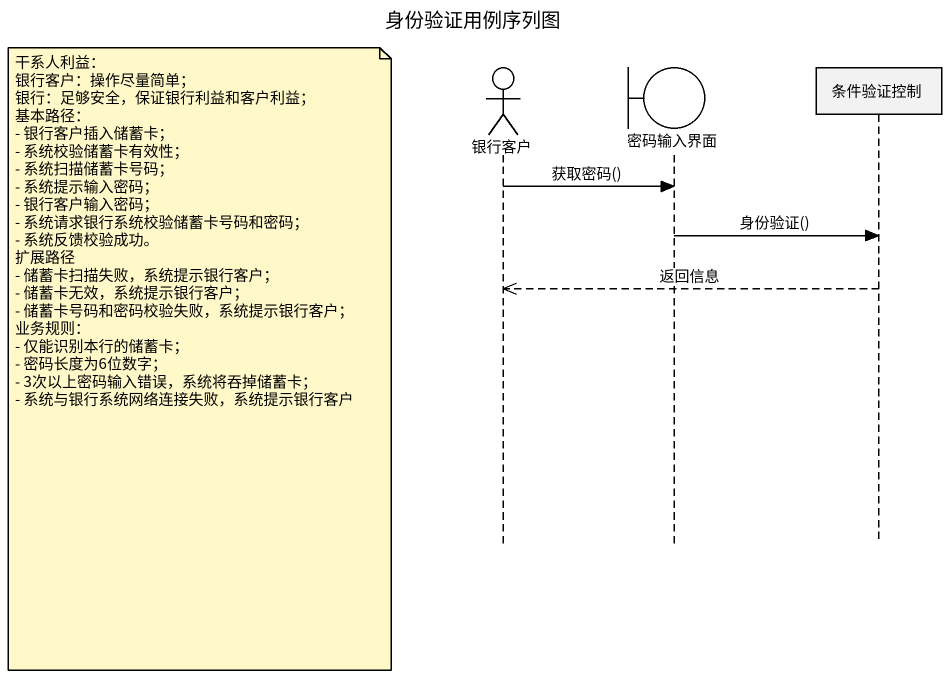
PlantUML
@startuml
title 身份验证用例序列图
hide footbox
actor 银行客户
boundary 密码输入界面
participant 条件验证控制

银行客户 -> 密码输入界面 : 获取密码()
密码输入界面 -> 条件验证控制 : 身份验证()
条件验证控制 -->> 银行客户 : 返回信息
note left of 银行客户
  干系人利益：
  银行客户：操作尽量简单；
  银行：足够安全，保证银行利益和客户利益；
  基本路径：
  - 银行客户插入储蓄卡；
  - 系统校验储蓄卡有效性；
  - 系统扫描储蓄卡号码；
  - 系统提示输入密码；
  - 银行客户输入密码；
  - 系统请求银行系统校验储蓄卡号码和密码；
  - 系统反馈校验成功。
  扩展路径
  - 储蓄卡扫描失败，系统提示银行客户；
  - 储蓄卡无效，系统提示银行客户；
  - 储蓄卡号码和密码校验失败，系统提示银行客户；
  业务规则：
  - 仅能识别本行的储蓄卡；
  - 密码长度为6位数字；
  - 3次以上密码输入错误，系统将吞掉储蓄卡；
  - 系统与银行系统网络连接失败，系统提示银行客户
end note
@enduml
